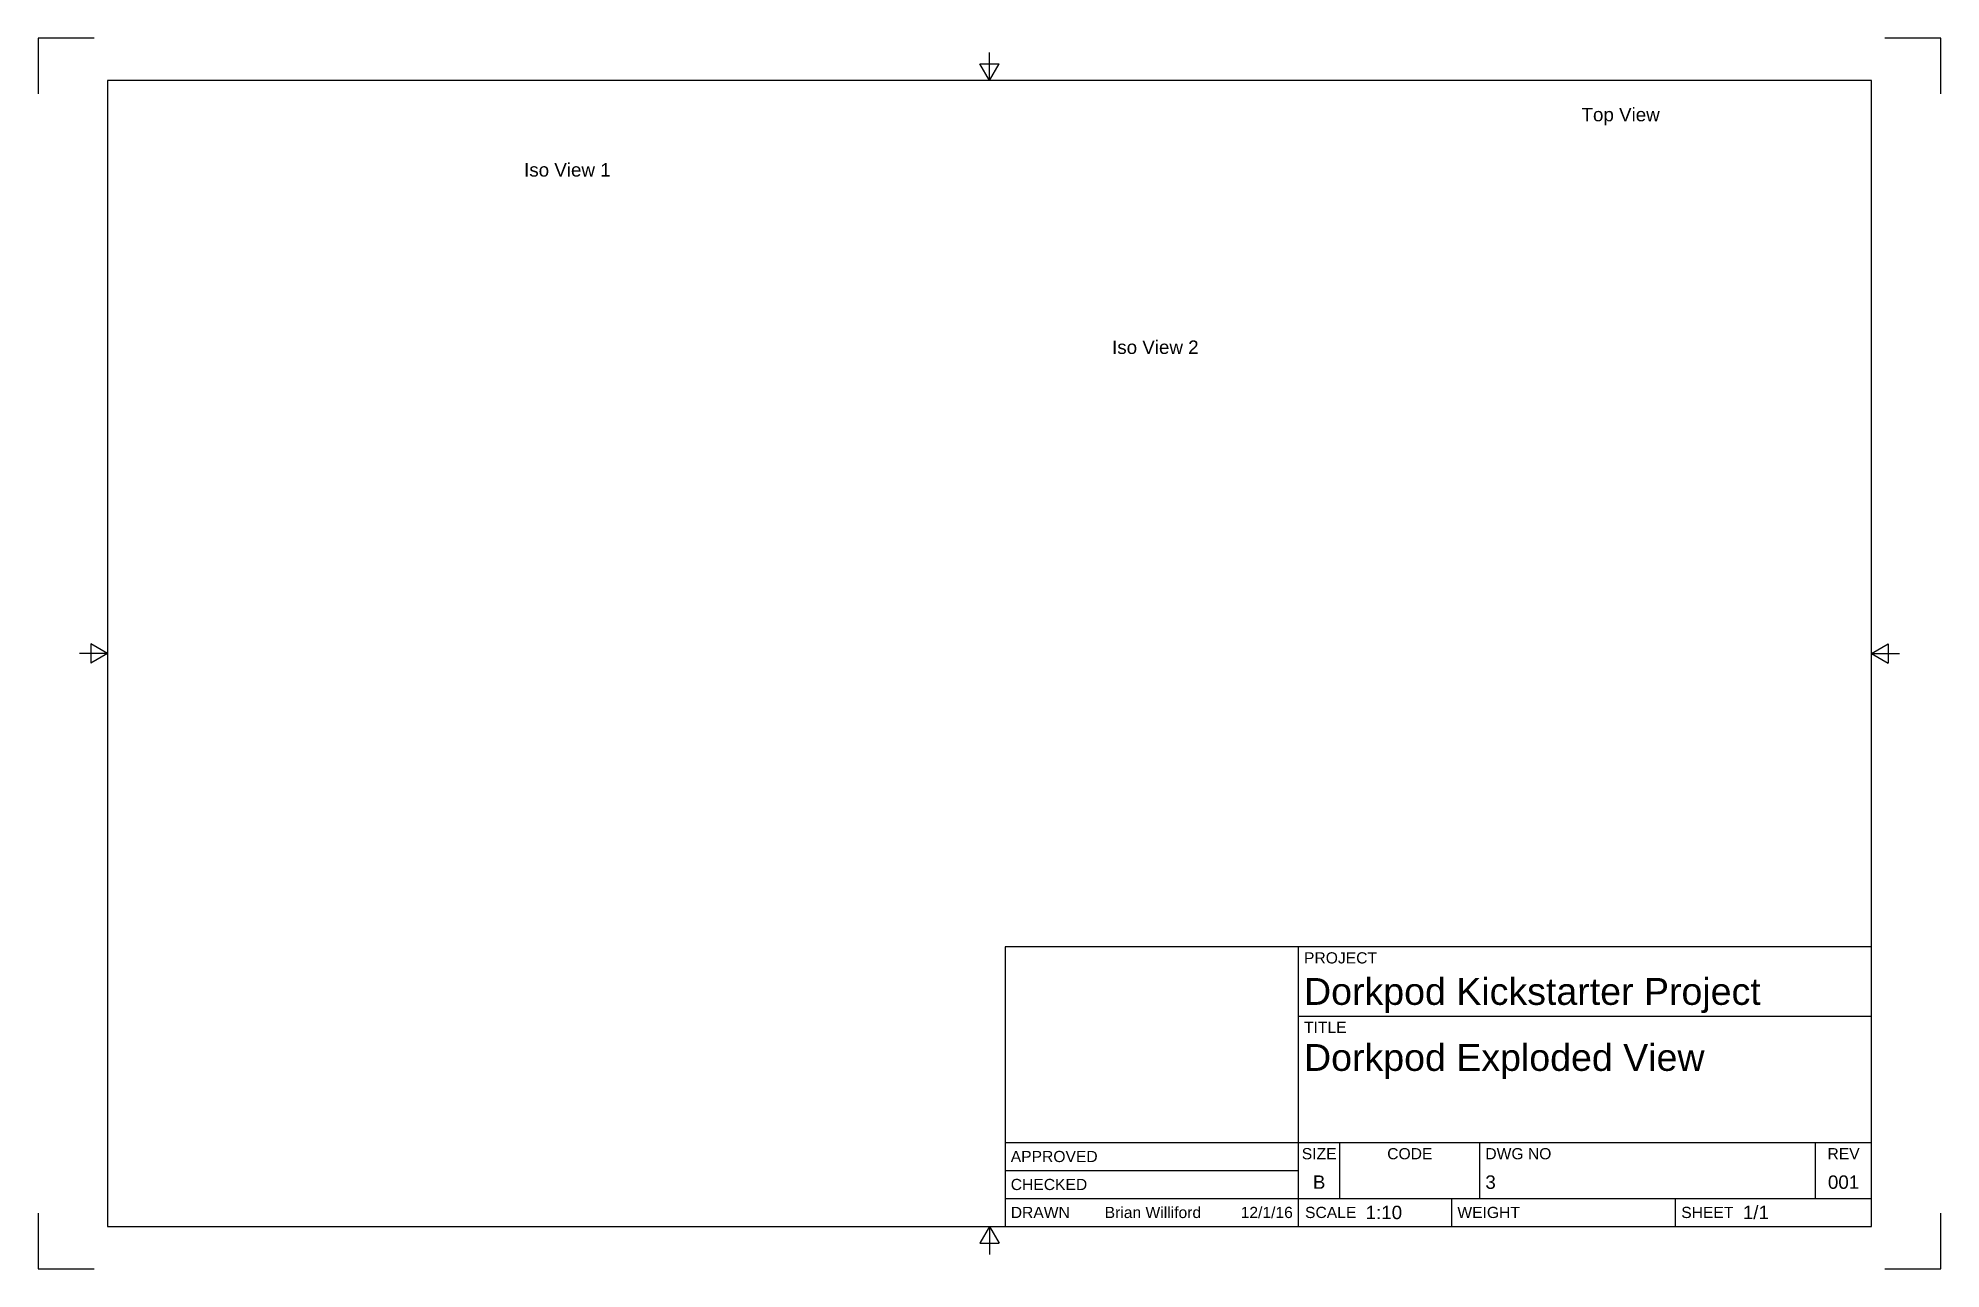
# Paper-space layout 'Sheet1' of a CAD drawing. Header units: inches. Extents: x 0 to 17, y 0 to 11.
import ezdxf
from ezdxf.enums import TextEntityAlignment as Align

# ---------------------------------------------------------------- set-up
doc = ezdxf.new("R2010")
doc.units = ezdxf.units.IN
doc.header["$MEASUREMENT"] = 0
doc.layers.add('Annotations', color=7, linetype='Continuous', lineweight=25)
doc.layers.add('Border', color=7, linetype='Continuous')
doc.layers.add('Titleblock', color=7, linetype='Continuous')
doc.styles.add('FusionTitle', font='Arial Unicode.ttf')
doc.styles.get("Standard").update_dxf_attribs({"font": 'Arial.ttf'})

# ---------------------------------------------------------------- blocks, each defined once
blk = doc.blocks.new('ANSI_B_SHEET')
at = {"layer": 'Border'}
for p, q in [((0.5, 11), (0, 11)), ((0, 11), (0, 10.5)), ((17, 11), (16.5, 11)), ((17, 10.5), (17, 11)), ((8.413, 10.77), (8.587, 10.77)), ((8.5, 10.62), (8.413, 10.77)), ((8.5, 10.62), (8.5, 10.87)), ((8.5, 10.62), (8.587, 10.77)), ((16.38, 10.62), (0.62, 10.62)), ((0.62, 10.62), (0.62, 0.38)), ((16.38, 0.38), (16.38, 10.62)), ((0.62, 5.5), (0.37, 5.5)), ((0.47, 5.587), (0.47, 5.413)), ((0.62, 5.5), (0.47, 5.587)), ((0.62, 5.5), (0.47, 5.413)), ((16.38, 5.5), (16.53, 5.587)), ((16.38, 5.5), (16.63, 5.5)), ((16.38, 5.5), (16.53, 5.413)), ((16.53, 5.587), (16.53, 5.413)), ((0, 0.5), (0, 0)), ((0.62, 0.38), (16.38, 0.38)), ((8.5, 0.38), (8.413, 0.23)), ((8.5, 0.38), (8.5, 0.13)), ((8.5, 0.38), (8.587, 0.23)), ((17, 0), (17, 0.5)), ((8.413, 0.23), (8.587, 0.23)), ((0, 0), (0.5, 0)), ((16.5, 0), (17, 0))]:
    blk.add_line(p, q, dxfattribs=at)
blk = doc.blocks.new('ANSI_TITLEBLOCK')
at = {"layer": 'Titleblock'}
for p, q in [((0, 2.5), (-7.74, 2.5)), ((-7.74, 2.5), (-7.74, 0)), ((-5.12, 0), (-5.12, 2.5)), ((0, 0), (0, 2.5)), ((-5.12, 1.88), (0, 1.88)), ((-7.74, 0.75), (0, 0.75)), ((-4.75, 0.25), (-4.75, 0.75)), ((-3.5, 0.25), (-3.5, 0.75)), ((-0.5, 0.25), (-0.5, 0.75)), ((-7.74, 0.5), (-5.12, 0.5)), ((-7.74, 0.25), (0, 0.25)), ((-3.75, 0), (-3.75, 0.25)), ((-1.75, 0), (-1.75, 0.25)), ((-7.74, 0), (0, 0))]:
    blk.add_line(p, q, dxfattribs=at)
at = {"layer": 'Titleblock', "style": 'FusionTitle'}
for s, p in [('PROJECT', (-5.07, 2.45)), ('TITLE', (-5.07, 1.83)), ('DWG NO', (-3.45, 0.7))]:
    blk.add_text(s, height=0.1, dxfattribs=at).set_placement(p, align=Align.TOP_LEFT)
for s, p in [('SIZE', (-4.935, 0.7)), ('CODE', (-4.125, 0.7)), ('REV', (-0.25, 0.7))]:
    blk.add_text(s, height=0.1, dxfattribs=at).set_placement(p, align=Align.TOP_CENTER)
for s, p in [('APPROVED', (-7.69, 0.625)), ('CHECKED', (-7.69, 0.375)), ('DRAWN', (-7.69, 0.125)), ('SCALE', (-5.061, 0.125)), ('WEIGHT', (-3.7, 0.125)), ('SHEET', (-1.7, 0.125))]:
    blk.add_text(s, height=0.1, dxfattribs=at).set_placement(p, align=Align.MIDDLE_LEFT)
blk.add_attdef('PROJECT', (-5.07, 1.98), '', height=0.24, dxfattribs=at)
for tag, height, p in [('TITLE_1', 0.24, (-5.07, 1.63)), ('TITLE_2', 0.24, (-5.07, 1.29)), ('TITLE_3', 0.12, (-5.07, 0.95))]:
    blk.add_attdef(tag, text='', height=height, dxfattribs=at).set_placement(p, align=Align.TOP_LEFT)
for tag, height, p in [('APPROVED_BY', 0.1, (-6.851, 0.625)), ('CHECKED_BY', 0.1, (-6.851, 0.375)), ('DRAWN_BY', 0.1, (-6.851, 0.125)), ('SCALE', 0.12, (-4.52, 0.125)), ('WEIGHT', 0.12, (-3.1, 0.125)), ('SHEET', 0.12, (-1.15, 0.125))]:
    blk.add_attdef(tag, text='', height=height, dxfattribs=at).set_placement(p, align=Align.MIDDLE_LEFT)
for tag, p in [('APPROVED_DATE', (-5.17, 0.625)), ('CHECKED_DATE', (-5.17, 0.375)), ('DRAWN_DATE', (-5.17, 0.125))]:
    blk.add_attdef(tag, text='', height=0.1, dxfattribs=at).set_placement(p, align=Align.MIDDLE_RIGHT)
for tag, p in [('SIZE', (-4.935, 0.3)), ('CODE', (-4.125, 0.3)), ('REV', (-0.25, 0.3))]:
    blk.add_attdef(tag, text='', height=0.12, dxfattribs=at).set_placement(p, align=Align.BOTTOM_CENTER)
blk.add_attdef('DWG_NO', text='', height=0.12, dxfattribs=at).set_placement((-3.45, 0.3), align=Align.BOTTOM_LEFT)

psp = doc.layouts.new('Sheet1')

# ---------------------------------------------------------------- block references
at = {"layer": 'Border'}
psp.add_blockref('ANSI_B_SHEET', (0, 0), dxfattribs=at)
at = {"layer": 'Titleblock'}
psp.add_blockref('ANSI_TITLEBLOCK', (16.38, 0.38), dxfattribs=at).add_auto_attribs({'SHEET': '1/1', 'SCALE': '1:10', 'DRAWN_DATE': '12/1/16', 'DRAWN_BY': 'Brian Williford', 'DWG_NO': '3', 'SIZE': 'B', 'REV': '001', 'PROJECT': 'Dorkpod Kickstarter Project', 'TITLE_1': 'Dorkpod Exploded View'})

# ---------------------------------------------------------------- texts
at = {"layer": 'Annotations', "char_height": 0.12, "attachment_point": 1}
for s, insert in [('Top View', (13.789, 10.376)), ('Iso View 1', (4.342, 9.882))]:
    psp.add_mtext(s, dxfattribs=dict(at, insert=insert))
at = {"layer": 'Annotations', "insert": (9.595, 8.297), "char_height": 0.12, "attachment_point": 1}
psp.add_mtext_dynamic_manual_height_columns('Iso View 2', width=0.75001, gutter_width=0.6, heights=[0], dxfattribs=at)

doc.saveas('drawing.dxf')
